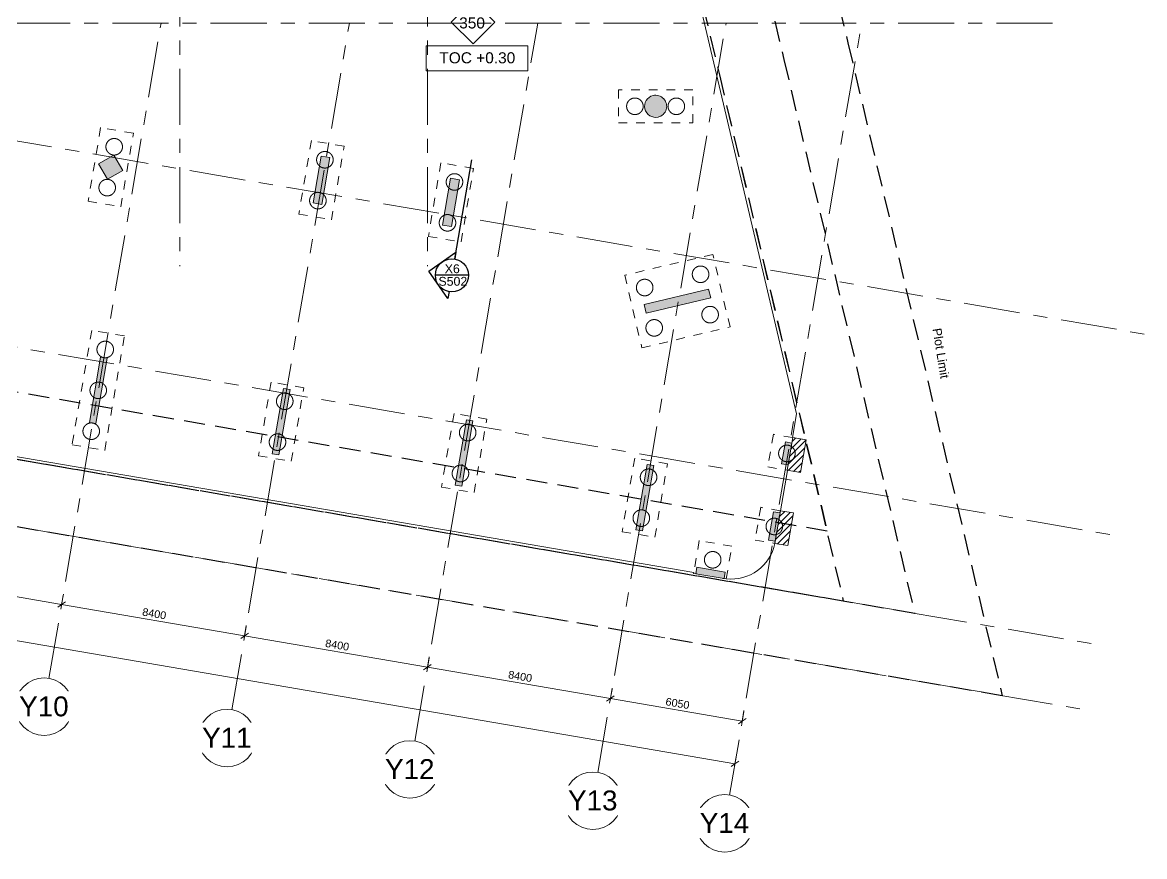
# Model space of a CAD drawing. Header units: millimetres. Extents: x -7055 to 184923, y -26353 to 72746.
# Drawn here: x 67042 to 117823, y -26353 to 11369 of the extents above; entities that cross this region are included whole.
import ezdxf

# ---------------------------------------------------------------- set-up
doc = ezdxf.new("R2010")
doc.units = ezdxf.units.MM
for name, pattern in [('DASH 2mm', [800, 400, -400]), ('Dashed', [3810, 2540, -1270]), ('Grid Line', [4445, 2540, -635, 635, -635]), ('Hidden', [1428.75, 952.5, -476.25])]:
    doc.linetypes.add(name, pattern=pattern)
for name, color, linetype, lineweight in [('A-ANNO-DIMS', 211, 'Continuous', 5), ('A-ANNO-DIMS-200', 211, 'Continuous', 5), ('A-DETL', 90, 'Continuous', 5), ('A-DETL-GENF', 92, 'Continuous', 5), ('A-DETL-THIN', 151, 'Continuous', 5), ('A-WALL-PATT', 111, 'Continuous', 15), ('G-ANNO-DIMS', 111, 'Continuous', 5), ('G-ANNO-TEXT', 231, 'Continuous', 5), ('I-WALL', 2, 'Continuous', 5), ('S-COLS', 52, 'Continuous', 5), ('S-COLS-HDLN', 52, 'Dashed', 5), ('S-FNDN', 32, 'Continuous', 15), ('S-FNDN-HDLN', 4, 'DASH 2mm', 5), ('S-FNDN-IDEN', 2, 'Continuous', 5), ('S-GRID', 1, 'Continuous', 5), ('S-GRID-IDEN', 1, 'Continuous', 5)]:
    doc.layers.add(name, color=color, linetype=linetype, lineweight=lineweight)
doc.styles.add('Arial', font='arial.ttf', dxfattribs={"height": 900})
doc.styles.add('Arial_1', font='arial.ttf', dxfattribs={"height": 350})
doc.styles.add('Arial_2', font='arial.ttf', dxfattribs={"height": 500})
doc.styles.add('Arial_3', font='arial.ttf', dxfattribs={"height": 400})
doc.dimstyles.new('Diagonal_-_1_75mm_Round_5mm_-1-200', dxfattribs={"dimscale": 304.8, "dimtxt": 1.171558, "dimasz": 0.984252, "dimexe": 0.328084, "dimexo": 0.0625, "dimgap": 0.065617, "dimtad": 1, "dimdec": 0, "dimlfac": 304.8, "dimrnd": 5, "dimdsep": 46, "dimtxsty": 'Arial_1', "dimblk1": 'OBLIQUE', "dimblk2": 'OBLIQUE', "dimsah": 1, "dimcen": 0.09, "dimazin": 0, "dimtfac": 1, "dimtdec": 4, "dimtix": 1, "dimtmove": 0, "dimatfit": 3, "dimfxl": 0.005167, "dimfxlon": 1, "dimtvp": 1, "dimtolj": 1, "dimtzin": 0, "dimarcsym": 2})
pattern_1 = [(45, (0, 0), (-141.42136, 141.42136), [])]

# ---------------------------------------------------------------- blocks, each defined once
blk = doc.blocks.new('Concrete-Round-Column - P3-D750-L17m-6777132-GROUND FLOOR FRAMING PLAN')
at = {"layer": 'S-COLS-HDLN'}
for start, end in [(0, 180), (180, 0)]:
    blk.add_arc((0, 0), 375, start, end, dxfattribs=at)
blk = doc.blocks.new('Concrete-Round-Column - P3-D750-L17m-V3-GROUND FLOOR FRAMING PLAN')
at = {"layer": 'S-COLS-HDLN'}
for start, end in [(91.3264, 180), (180, 0), (88.8478, 91.1522), (0, 88.6736)]:
    blk.add_arc((0, 0), 375, start, end, dxfattribs=at)
blk = doc.blocks.new('Concrete-Round-Column - P3-D750-L17m-7001444-GROUND FLOOR FRAMING PLAN')
at = {"layer": 'S-COLS-HDLN'}
for start, end in [(0, 180), (180, 0)]:
    blk.add_arc((0, 0), 375, start, end, dxfattribs=at)
blk = doc.blocks.new('Grid - M_Grid Head - Circle-4284405-GROUND FLOOR FRAMING PLAN')
at = {"layer": 'S-GRID-IDEN'}
blk.add_circle((0, 0), 6.5, dxfattribs=at)
blk = doc.blocks.new('DIMBLOCK24-GROUND FLOOR FRAMING PLAN')
at = {"layer": 'A-ANNO-DIMS-200'}
for p, q in [((60534, -13537), (60615, -13063)), ((60534, -13537), (60517, -13635)), ((60534, -13537), (68813, -14954)), ((68813, -14954), (68894, -14481)), ((68813, -14954), (68796, -15053))]:
    blk.add_line(p, q, dxfattribs=at)
at = {"layer": 'A-ANNO-DIMS-200', "lineweight": 15}
for p, q in [((60534, -13537), (60361, -13659)), ((60534, -13537), (60707, -13414)), ((68813, -14954), (68640, -15077)), ((68813, -14954), (68986, -14832))]:
    blk.add_line(p, q, dxfattribs=at)
at = {"layer": 'A-ANNO-DIMS-200', "color": 0, "insert": (64223, -13687), "char_height": 350, "width": 1292.12, "attachment_point": 1, "rotation": 350.2832, "line_spacing_factor": 0.941778, "style": 'Arial_1'}
blk.add_mtext('8400', dxfattribs=at)
blk = doc.blocks.new('_Oblique')
at = {"color": 0, "linetype": 'ByBlock', "lineweight": -2}
blk.add_line((-0.5, -0.5), (0.5, 0.5), dxfattribs=at)
blk = doc.blocks.new('DIMBLOCK25-GROUND FLOOR FRAMING PLAN')
at = {"layer": 'A-ANNO-DIMS-200'}
for p, q in [((68813, -14954), (68894, -14481)), ((68813, -14954), (68796, -15053)), ((68813, -14954), (77093, -16372)), ((77093, -16372), (77174, -15899)), ((77093, -16372), (77076, -16471))]:
    blk.add_line(p, q, dxfattribs=at)
at = {"layer": 'A-ANNO-DIMS-200', "lineweight": 15}
for p, q in [((68813, -14954), (68640, -15077)), ((68813, -14954), (68986, -14832)), ((77093, -16372), (77266, -16249)), ((77093, -16372), (76920, -16495))]:
    blk.add_line(p, q, dxfattribs=at)
at = {"layer": 'A-ANNO-DIMS-200', "color": 0, "insert": (72502, -15105), "char_height": 350, "width": 1292.12, "attachment_point": 1, "rotation": 350.2832, "line_spacing_factor": 0.941778, "style": 'Arial_1'}
blk.add_mtext('8400', dxfattribs=at)
blk = doc.blocks.new('DIMBLOCK26-GROUND FLOOR FRAMING PLAN')
at = {"layer": 'A-ANNO-DIMS-200'}
for p, q in [((77093, -16372), (77174, -15899)), ((77093, -16372), (77076, -16471)), ((77093, -16372), (85372, -17790)), ((85372, -17790), (85453, -17317)), ((85372, -17790), (85355, -17888))]:
    blk.add_line(p, q, dxfattribs=at)
at = {"layer": 'A-ANNO-DIMS-200', "lineweight": 15}
for p, q in [((77093, -16372), (77266, -16249)), ((77093, -16372), (76920, -16495)), ((85372, -17790), (85545, -17667)), ((85372, -17790), (85199, -17912))]:
    blk.add_line(p, q, dxfattribs=at)
at = {"layer": 'A-ANNO-DIMS-200', "color": 0, "insert": (80782, -16522), "char_height": 350, "width": 1292.12, "attachment_point": 1, "rotation": 350.2832, "line_spacing_factor": 0.941778, "style": 'Arial_1'}
blk.add_mtext('8400', dxfattribs=at)
blk = doc.blocks.new('DIMBLOCK27-GROUND FLOOR FRAMING PLAN')
at = {"layer": 'A-ANNO-DIMS-200'}
for p, q in [((85372, -17790), (85453, -17317)), ((85372, -17790), (85355, -17888)), ((85372, -17790), (93652, -19207)), ((93652, -19207), (93733, -18734)), ((93652, -19207), (93635, -19306))]:
    blk.add_line(p, q, dxfattribs=at)
at = {"layer": 'A-ANNO-DIMS-200', "lineweight": 15}
for p, q in [((85372, -17790), (85545, -17667)), ((85372, -17790), (85199, -17912)), ((93652, -19207), (93479, -19330)), ((93652, -19207), (93825, -19085))]:
    blk.add_line(p, q, dxfattribs=at)
at = {"layer": 'A-ANNO-DIMS-200', "color": 0, "insert": (89061, -17940), "char_height": 350, "width": 1292.12, "attachment_point": 1, "rotation": 350.2832, "line_spacing_factor": 0.941778, "style": 'Arial_1'}
blk.add_mtext('8400', dxfattribs=at)
blk = doc.blocks.new('DIMBLOCK28-GROUND FLOOR FRAMING PLAN')
at = {"layer": 'A-ANNO-DIMS-200'}
for p, q in [((93652, -19207), (93733, -18734)), ((93652, -19207), (93635, -19306)), ((93652, -19207), (99615, -20229)), ((99615, -20229), (99696, -19755)), ((99615, -20229), (99598, -20327))]:
    blk.add_line(p, q, dxfattribs=at)
at = {"layer": 'A-ANNO-DIMS-200', "lineweight": 15}
for p, q in [((93652, -19207), (93479, -19330)), ((93652, -19207), (93825, -19085)), ((99615, -20229), (99442, -20351)), ((99615, -20229), (99788, -20106))]:
    blk.add_line(p, q, dxfattribs=at)
at = {"layer": 'A-ANNO-DIMS-200', "color": 0, "insert": (96183, -19160), "char_height": 350, "width": 1292.12, "attachment_point": 1, "rotation": 350.2832, "line_spacing_factor": 0.941778, "style": 'Arial_1'}
blk.add_mtext('6050', dxfattribs=at)
blk = doc.blocks.new('DIMBLOCK29-GROUND FLOOR FRAMING PLAN')
at = {"layer": 'A-ANNO-DIMS-200'}
for p, q in [((-857, -5007), (-776, -4534)), ((-857, -5007), (-874, -5106)), ((-857, -5007), (99285, -22155)), ((99285, -22155), (99366, -21682)), ((99285, -22155), (99268, -22254))]:
    blk.add_line(p, q, dxfattribs=at)
at = {"layer": 'A-ANNO-DIMS-200', "lineweight": 15}
for p, q in [((-857, -5007), (-1031, -5130)), ((-857, -5007), (-684, -4885)), ((99285, -22155), (99112, -22278)), ((99285, -22155), (99458, -22033))]:
    blk.add_line(p, q, dxfattribs=at)
at = {"layer": 'A-ANNO-DIMS-200', "color": 0, "insert": (48498, -12978), "char_height": 350, "width": 1938.18, "attachment_point": 1, "rotation": 350.2832, "line_spacing_factor": 0.941778, "style": 'Arial_1'}
blk.add_mtext('101600', dxfattribs=at)
blk = doc.blocks.new('BAI-AN_TAG_MAT_THK - BAI-AN_TAG_MAT_THK-4190347-GROUND FLOOR FRAMING PLAN')
at = {"layer": 'S-FNDN-IDEN'}
for p, q in [((-3.14, 0.25), (1.81, 5.2)), ((1.81, 5.2), (6.76, 0.25)), ((-3.14, 0.25), (1.81, -4.7)), ((1.81, -4.7), (6.76, 0.25))]:
    blk.add_line(p, q, dxfattribs=at)
blk = doc.blocks.new('Spot Elevations - Spot Elevation _Str_ Plan_-2609302-GROUND FLOOR FRAMING PLAN')
at = {"layer": 'G-ANNO-DIMS'}
for p, q in [((-11.5, 5.8), (11.5, 5.8)), ((-11.5, 0.2), (-11.5, 5.8)), ((11.5, 0.2), (11.5, 5.8)), ((-11.5, 0.2), (11.5, 0.2))]:
    blk.add_line(p, q, dxfattribs=at)

msp = doc.modelspace()

# ---------------------------------------------------------------- hatches: boundary and pattern name
at = {"layer": 'A-DETL-GENF'}
h = msp.add_hatch(dxfattribs=at)
h.set_pattern_fill('FP_8', color=8, style=0, pattern_type=2)
h.set_pattern_definition(pattern_1)
h.paths.add_polyline_path([(101680.5521, -12291.1304), (101933.8119, -10812.6121), (101342.27, -10711.9504), (101089.2031, -12189.8365), (101658.6444, -12287.3778)])
h.paths.add_polyline_path([(8795.9258, 1536.1503), (8812.8055, 1634.7154), (8507.5993, 1686.9833), (8327.5382, 1727.2616), (8284.015, 1738.3108), (8133.6688, 1789.3448), (8016.2299, 1837.8355), (7888.35, 1901.6817), (7765.3566, 1974.8089), (7638.4303, 2063.0584), (7515.2817, 2164.1251), (7400.5679, 2274.6728), (7317.4535, 1789.3448), (8672.8226, 1557.2322)])
h.paths.add_polyline_path([(6848.0895, 3541.0017), (6848.0854, 3541.2387), (6845.6062, 3692.9779), (6852.1208, 3822.3766), (6861.2175, 3915.3162), (7050.1656, 5028.2343), (6458.1558, 5128.4073), (6206.705, 3650.8663), (6847.8438, 3541.0438)])
h.paths.add_polyline_path([(7370.9613, 6890.9875), (7622.5493, 8369.7391), (7030.7486, 8471.1104), (6777.4977, 6992.6436), (7370.9066, 6890.9968)])
h = msp.add_hatch(dxfattribs=at)
h.set_pattern_fill('FP_8', color=8, style=0, pattern_type=2)
h.set_pattern_definition(pattern_1)
h.paths.add_polyline_path([(101680.5521, -12291.1304), (101933.8119, -10812.6121), (101342.27, -10711.9504), (101089.2031, -12189.8365), (101658.6444, -12287.3778)])
h.paths.add_polyline_path([(8795.9258, 1536.1503), (8812.8055, 1634.7154), (8507.5993, 1686.9833), (8327.5382, 1727.2616), (8284.015, 1738.3108), (8133.6688, 1789.3448), (8016.2299, 1837.8355), (7888.35, 1901.6817), (7765.3566, 1974.8089), (7638.4303, 2063.0584), (7515.2817, 2164.1251), (7400.5679, 2274.6728), (7317.4535, 1789.3448), (8672.8226, 1557.2322)])
h.paths.add_polyline_path([(6848.0895, 3541.0017), (6848.0854, 3541.2387), (6845.6062, 3692.9779), (6852.1208, 3822.3766), (6861.2175, 3915.3162), (7050.1656, 5028.2343), (6458.1558, 5128.4073), (6206.705, 3650.8663), (6847.8438, 3541.0438)])
h.paths.add_polyline_path([(7370.9613, 6890.9875), (7622.5493, 8369.7391), (7030.7486, 8471.1104), (6777.4977, 6992.6436), (7370.9066, 6890.9968)])
h = msp.add_hatch(dxfattribs=at)
h.set_pattern_fill('FP_8', color=8, style=0, pattern_type=2)
h.set_pattern_definition(pattern_1)
h.paths.add_polyline_path([(102250.0412, -8988.2641), (102503.3009, -7509.7458), (101908.7411, -7407.9233), (101651.3213, -8885.7076), (102109.0356, -8964.1109)])
h = msp.add_hatch(dxfattribs=at)
h.set_pattern_fill('FP_8', color=8, style=0, pattern_type=2)
h.set_pattern_definition(pattern_1)
h.paths.add_polyline_path([(102250.0412, -8988.2641), (102503.3009, -7509.7458), (101908.7411, -7407.9233), (101651.3213, -8885.7076), (102109.0356, -8964.1109)])
at = {"layer": 'A-WALL-PATT', "lineweight": 5}
for points in [[(80586.5156, 3142.4191), (80949.3909, 5261.5749), (80555.1293, 5329.0866), (80192.254, 3209.9308), (80391.3987, 3175.8301)], [(86451.355, 2138.0231), (86814.2681, 4257.1725), (86420.0077, 4324.6912), (86057.0947, 2205.5418)], [(95268.4407, -1772.2532), (98187.8078, -1081.3873), (98095.6923, -692.1383), (95176.3252, -1383.0043)], [(70366.1765, -6774.1858), (70872.5142, -3817.2241), (70576.818, -3766.5904), (70070.4804, -6723.552), (70175.3206, -6741.5044)], [(78645.6691, -8191.9312), (79152.0068, -5234.9696), (78856.3106, -5184.3358), (78349.973, -8141.2975)], [(86925.1618, -9609.6767), (87431.4994, -6652.715), (87135.8033, -6602.0813), (86629.4656, -9559.0429)], [(95101.8622, -11627.7272), (95608.1998, -8670.7656), (95312.5037, -8620.1318), (94806.166, -11577.0934)]]:
    msp.add_hatch(color=256, dxfattribs=at).paths.add_polyline_path(points)
at = {"layer": 'S-COLS'}
for points in [[(95734.4245, 7078.7912), (95811.9571, 7090.8134), (95889.1113, 7116.0582), (95956.6772, 7150.209), (96020.3012, 7196.1198), (96075.9599, 7251.4185), (96122.2828, 7314.7432), (96159.371, 7388.3151), (96182.6163, 7459.0748), (96195.1415, 7536.5277), (96195.1415, 7616.6284), (96183.3739, 7692.5189), (96159.371, 7767.2162), (96123.9784, 7837.239), (96078.0675, 7900.8631), (96019.8878, 7958.6293), (95959.4441, 8002.8446), (95889.6525, 8038.691), (95815.1125, 8063.1782), (95737.6596, 8075.7033), (95659.201, 8075.9579), (95581.6684, 8063.9358), (95504.5141, 8038.691), (95436.9483, 8004.5402), (95365.8169, 7951.1706), (95317.6655, 7903.3307), (95271.3427, 7840.006), (95234.2545, 7766.4341), (95211.0091, 7695.6744), (95198.484, 7618.2215), (95198.484, 7538.1208), (95210.2515, 7462.2303), (95234.2545, 7387.5329), (95269.6471, 7317.5102), (95315.558, 7253.8861), (95373.7377, 7196.1198), (95434.1814, 7151.9045), (95503.973, 7116.0582), (95583.1975, 7090.8134), (95655.9658, 7079.0459)], [(70889.0009, 4276.7635), (71582.3664, 4675.8177), (71183.3123, 5369.1832), (70489.9467, 4970.1291), (70581.7631, 4810.596)], [(101694.0794, -8640.2436), (101865.6884, -7655.0784), (101570.1389, -7603.5957), (101398.5299, -8588.7609), (101690.5137, -8639.6224)], [(101106.0823, -12091.2635), (101325.4953, -10809.9134), (101029.7991, -10759.2796), (100810.3861, -12040.6297), (101098.9945, -12090.0498)], [(98793.5663, -13781.3622), (98844.2, -13485.666), (97562.85, -13266.253), (97512.2162, -13561.9492), (98757.7891, -13775.2358)]]:
    msp.add_hatch(color=256, dxfattribs=at).paths.add_polyline_path(points)

# ---------------------------------------------------------------- linework, layer by layer
at = {"layer": 'A-DETL', "color": 10, "linetype": 'Hidden', "lineweight": 25}
for p, q in [((103013.9395, 16292.3989), (104395.6096, 10453.4472)), ((104395.6096, 10453.4472), (111382.962, -19079.5399)), ((111382.962, -19079.5399), (61454.8031, -10527.0022))]:
    msp.add_line(p, q, dxfattribs=at)
at = {"layer": 'A-DETL', "color": 6, "linetype": 'Hidden', "lineweight": 25}
for p, q in [((100095.0849, 15599.3673), (101501.4718, 9696.5095)), ((101501.4718, 9696.5095), (107420.8213, -15356.9079)), ((107420.8213, -15356.9079), (61960.3871, -7567.2973))]:
    msp.add_line(p, q, dxfattribs=at)
at = {"layer": 'A-DETL', "color": 5, "linetype": 'Hidden', "lineweight": 25}
for p, q in [((97173.5443, 14917.609), (98582.5048, 9003.9496)), ((98582.5048, 9003.9496), (104190.6635, -14803.4229)), ((104190.6635, -14803.4229), (6420.4993, 1944.1371))]:
    msp.add_line(p, q, dxfattribs=at)
at = {"layer": 'A-DETL', "color": 30, "linetype": 'Hidden', "lineweight": 25}
for p, q in [((97173.5443, 14917.609), (98582.5048, 9003.9496)), ((98582.5048, 9003.9496), (103458.6806, -11634.2759)), ((103458.6806, -11634.2759), (62467.0506, -4610.3915))]:
    msp.add_line(p, q, dxfattribs=at)
at = {"layer": 'A-DETL', "lineweight": 25}
for p, q in [((86605.2424, 673.499), (87372.0389, 5151.0457)), ((85431.391, 113.6071), (86657.9913, 981.5149)), ((86657.9913, 981.5149), (86605.2424, 673.499)), ((86299.2988, -1112.9933), (85431.391, 113.6071)), ((87228.6451, -65.7395), (85728.6451, -65.7395)), ((86352.0477, -804.9774), (86299.2988, -1112.9933))]:
    msp.add_line(p, q, dxfattribs=at)
msp.add_circle((86478.6451, -65.7392), 750, dxfattribs=at)
at = {"layer": 'A-DETL-THIN'}
for p, q in [((101908.7411, -7407.9233), (101651.3213, -8885.7076)), ((102503.3009, -7509.7458), (101908.7411, -7407.9233)), ((102250.0412, -8988.2641), (102503.3009, -7509.7458)), ((101651.3213, -8885.7076), (102250.0412, -8988.2641)), ((101342.3772, -10711.3247), (101089.2031, -12189.8365)), ((101933.8119, -10812.6121), (101342.3772, -10711.3247)), ((101680.5521, -12291.1304), (101933.8119, -10812.6121)), ((101089.2031, -12189.8365), (101680.5521, -12291.1304))]:
    msp.add_line(p, q, dxfattribs=at)
at = {"layer": 'I-WALL', "lineweight": 15}
for p, q in [((80555.1293, 5329.0866), (80192.254, 3209.9308)), ((80949.3909, 5261.5749), (80555.1293, 5329.0866)), ((80586.5156, 3142.4191), (80949.3909, 5261.5749)), ((86420.0077, 4324.6912), (86057.0947, 2205.5418)), ((86814.2681, 4257.1725), (86420.0077, 4324.6912)), ((86451.355, 2138.0231), (86814.2681, 4257.1725)), ((80192.254, 3209.9308), (80586.5156, 3142.4191)), ((86057.0947, 2205.5418), (86451.355, 2138.0231)), ((98095.6923, -692.1383), (95176.3252, -1383.0043)), ((98187.8078, -1081.3873), (98095.6923, -692.1383)), ((95176.3252, -1383.0043), (95268.4407, -1772.2532)), ((95268.4407, -1772.2532), (98187.8078, -1081.3873)), ((70576.818, -3766.5904), (70070.4804, -6723.552)), ((70366.1765, -6774.1858), (70872.5142, -3817.2241)), ((70872.5142, -3817.2241), (70576.818, -3766.5904)), ((78856.3106, -5184.3358), (78349.973, -8141.2975)), ((78645.6691, -8191.9312), (79152.0068, -5234.9696)), ((79152.0068, -5234.9696), (78856.3106, -5184.3358)), ((70070.4804, -6723.552), (70366.1765, -6774.1858)), ((87135.8033, -6602.0813), (86629.4656, -9559.0429)), ((86925.1618, -9609.6767), (87431.4994, -6652.715)), ((87431.4994, -6652.715), (87135.8033, -6602.0813)), ((78349.973, -8141.2975), (78645.6691, -8191.9312)), ((95312.5037, -8620.1318), (94806.166, -11577.0934)), ((95608.1998, -8670.7656), (95312.5037, -8620.1318)), ((95101.8622, -11627.7272), (95608.1998, -8670.7656)), ((86629.4656, -9559.0429), (86925.1618, -9609.6767)), ((94806.166, -11577.0934), (95101.8622, -11627.7272))]:
    msp.add_line(p, q, dxfattribs=at)
at = {"layer": 'S-COLS', "lineweight": 15}
for p, q in [((71183.3123, 5369.1832), (70489.9467, 4970.1291)), ((71582.3664, 4675.8177), (71183.3123, 5369.1832)), ((70489.9467, 4970.1291), (70889.0009, 4276.7635)), ((70889.0009, 4276.7635), (71582.3664, 4675.8177)), ((101570.1389, -7603.5957), (101398.5299, -8588.7609)), ((101865.6884, -7655.0784), (101570.1389, -7603.5957)), ((101694.0794, -8640.2436), (101865.6884, -7655.0784)), ((101398.5299, -8588.7609), (101694.0794, -8640.2436)), ((101029.7991, -10759.2796), (100810.3861, -12040.6297)), ((101325.4953, -10809.9134), (101029.7991, -10759.2796)), ((101106.0823, -12091.2635), (101325.4953, -10809.9134)), ((100810.3861, -12040.6297), (101106.0823, -12091.2635)), ((97562.85, -13266.253), (97512.2162, -13561.9492)), ((97512.2162, -13561.9492), (98793.5663, -13781.3622)), ((98844.2, -13485.666), (97562.85, -13266.253)), ((98793.5663, -13781.3622), (98844.2, -13485.666))]:
    msp.add_line(p, q, dxfattribs=at)
for start, end in [(103.31406674, 283.31406674), (283.31406674, 103.31406674)]:
    msp.add_arc((95696.8127, 7577.3746), 500, start, end, dxfattribs=at)
at = {"layer": 'S-FNDN'}
for p, q in [((102072.8581, -6332.5824), (92007.7272, 36315.8035)), ((8507.6162, 1686.8929), (97418.9572, -13514.0887)), ((101887.2644, -7404.2443), (102072.8581, -6332.5824)), ((101865.6884, -7655.0784), (101908.7411, -7407.9233)), ((102503.3009, -7509.7458), (101887.2643, -7404.2452)), ((102250.0412, -8988.2641), (102503.3009, -7509.7458)), ((101346.0306, -10711.9504), (101658.6444, -8886.962)), ((101651.3213, -8885.7076), (101694.0794, -8640.2436)), ((101651.3213, -8885.7076), (102250.0412, -8988.2641)), ((101322.0871, -10809.3298), (101339.2521, -10710.7896)), ((101933.8119, -10812.6121), (101339.2521, -10710.7896)), ((101680.5521, -12291.1304), (101933.8119, -10812.6121)), ((101081.8322, -12188.5739), (101098.9945, -12090.0498)), ((101081.8322, -12188.5739), (101680.5521, -12291.1304)), ((97418.9588, -13514.089), (97413.6613, -13545.01)), ((97413.6613, -13545.01), (97512.2253, -13561.8961)), ((98743.2644, -13772.799), (98892.1212, -13798.3013)), ((98892.1212, -13798.3013), (98893.6559, -13789.3433))]:
    msp.add_line(p, q, dxfattribs=at)
msp.add_arc((99129.9474, -11803.3507), 2000, 263.21489864, 348.84316598, dxfattribs=at)
at = {"layer": 'S-FNDN-HDLN'}
for p, q in [((94009.3127, 8327.3746), (94009.3127, 6827.3746)), ((97384.3127, 8327.3746), (94009.3127, 8327.3746)), ((97384.3127, 6827.3746), (97384.3127, 8327.3746)), ((70581.7631, 6612.8569), (70012.0737, 3286.2852)), ((72060.2394, 6359.6616), (70581.7631, 6612.8569)), ((94009.3127, 6827.3746), (97384.3127, 6827.3746)), ((71490.55, 3033.0899), (72060.2394, 6359.6616)), ((80116.4288, 6025.6363), (79546.7398, 2699.0646)), ((81594.9052, 5772.4411), (80116.4288, 6025.6363)), ((81025.2161, 2445.8694), (81594.9052, 5772.4411)), ((85981.2878, 5021.2406), (85411.5987, 1694.6689)), ((87459.7641, 4768.0454), (85981.2878, 5021.2406)), ((86890.075, 1441.4737), (87459.7641, 4768.0454)), ((70012.0737, 3286.2852), (71490.55, 3033.0899)), ((79546.7398, 2699.0646), (81025.2161, 2445.8694)), ((85411.5987, 1694.6689), (86890.075, 1441.4737)), ((98288.3552, 882.04), (94298.5405, -62.1466)), ((99065.5444, -2402.2563), (98288.3552, 882.04)), ((94298.5405, -62.1466), (95075.7532, -3346.4259)), ((95075.7532, -3346.4259), (99065.5444, -2402.2563)), ((70175.3206, -2556.4554), (69289.1948, -7731.1424)), ((71653.7998, -2809.6338), (70175.3206, -2556.4554)), ((70767.6739, -7984.3207), (71653.7998, -2809.6338)), ((78296.5759, -4898.2553), (77726.9247, -8224.8334)), ((79775.0551, -5151.4336), (78296.5759, -4898.2553)), ((79205.4039, -8478.0118), (79775.0551, -5151.4336)), ((86576.0685, -6316.0007), (86006.4173, -9642.5789)), ((88054.5477, -6569.1791), (86576.0685, -6316.0007)), ((87484.8965, -9895.7572), (88054.5477, -6569.1791)), ((101024.8253, -7256.5464), (100771.5744, -8735.0132)), ((101887.2644, -7404.2443), (101024.8253, -7256.5464)), ((69289.1948, -7731.1424), (70767.6739, -7984.3207)), ((77726.9247, -8224.8334), (79205.4039, -8478.0118)), ((94752.7636, -8334.0503), (94183.1123, -11660.6285)), ((96231.2428, -8587.2287), (94752.7636, -8334.0503)), ((95661.5915, -11913.8068), (96231.2428, -8587.2287)), ((100771.5744, -8735.0132), (101651.2724, -8885.6992)), ((86006.4173, -9642.5789), (87484.8965, -9895.7572)), ((100455.3363, -10559.4127), (100202.0854, -12037.8795)), ((101339.2032, -10710.7812), (100455.3363, -10559.4127)), ((101099.003, -12090.0009), (101322.0786, -10809.3787)), ((94183.1123, -11660.6285), (95661.5915, -11913.8068)), ((97666.9526, -12066.5502), (97418.9572, -13514.0887)), ((99145.4125, -12319.8415), (97666.9526, -12066.5502)), ((100202.0854, -12037.8795), (101081.7833, -12188.5655)), ((98893.6559, -13789.3433), (99145.4125, -12319.8415)), ((97512.2742, -13561.9045), (97562.5181, -13570.5123))]:
    msp.add_line(p, q, dxfattribs=at)
at = {"layer": 'S-GRID', "linetype": 'Grid Line'}
for p, q in [((74169.756, 49281.3629), (74169.756, 351.3451)), ((85369.756, 49281.3629), (85369.756, 351.3451)), ((131.5941, 17426.4483), (117823.4272, -2726.6056)), ((-4454.5069, 11344.1661), (113803.7202, 11344.1661)), ((68240.9538, -18296.5403), (73316.5094, 11344.2003)), ((76520.4268, -19714.4002), (81838.771, 11344.2016)), ((84799.8998, -21132.2602), (90361.0326, 11344.203)), ((93079.3709, -22550.1314), (98883.2947, 11344.2069)), ((99042.5561, -23571.3672), (105021.3543, 11344.2202)), ((-1421.3362, 8358.4602), (116270.4969, -11794.5937)), ((-2265.32, 3430.2059), (115426.513, -16722.8481)), ((-2771.7103, 473.2532), (114920.1227, -19679.8007))]:
    msp.add_line(p, q, dxfattribs=at)

# ---------------------------------------------------------------- block references
at = {"layer": 'G-ANNO-DIMS', "xscale": 199.9999999999999, "yscale": 199.9999999999999, "zscale": 199.9999999999999}
msp.add_blockref('Spot Elevations - Spot Elevation _Str_ Plan_-2609302-GROUND FLOOR FRAMING PLAN', (87617.7321, 9147.9571), dxfattribs=at)
at = {"layer": 'S-COLS-HDLN'}
for name, p in [('Concrete-Round-Column - P3-D750-L17m-6777132-GROUND FLOOR FRAMING PLAN', (94759.3092, 7577.3746)), ('Concrete-Round-Column - P3-D750-L17m-6777132-GROUND FLOOR FRAMING PLAN', (96634.3092, 7577.3746)), ('Concrete-Round-Column - P3-D750-L17m-6777132-GROUND FLOOR FRAMING PLAN', (71194.3866, 5747.0211)), ('Concrete-Round-Column - P3-D750-L17m-6777132-GROUND FLOOR FRAMING PLAN', (80729.0659, 5159.8005)), ('Concrete-Round-Column - P3-D750-L17m-6777132-GROUND FLOOR FRAMING PLAN', (70877.8925, 3898.9257)), ('Concrete-Round-Column - P3-D750-L17m-6777132-GROUND FLOOR FRAMING PLAN', (86593.9248, 4155.4049)), ('Concrete-Round-Column - P3-D750-L17m-6777132-GROUND FLOOR FRAMING PLAN', (80412.572, 3311.7051)), ('Concrete-Round-Column - P3-D750-L17m-6777132-GROUND FLOOR FRAMING PLAN', (86277.4309, 2307.3095)), ('Concrete-Round-Column - P3-D750-L17m-6777132-GROUND FLOOR FRAMING PLAN', (97731.2222, -20.5202)), ('Concrete-Round-Column - P3-D750-L17m-6777132-GROUND FLOOR FRAMING PLAN', (95201.104, -619.2707)), ('Concrete-Round-Column - P3-D750-L17m-6777132-GROUND FLOOR FRAMING PLAN', (98162.9939, -1845.1292)), ('Concrete-Round-Column - P3-D750-L17m-6777132-GROUND FLOOR FRAMING PLAN', (95632.8758, -2443.8797)), ('Concrete-Round-Column - P3-D750-L17m-6777132-GROUND FLOOR FRAMING PLAN', (78912.9254, -5762.6794)), ('Concrete-Round-Column - P3-D750-L17m-6777132-GROUND FLOOR FRAMING PLAN', (87192.4185, -7180.4249)), ('Concrete-Round-Column - P3-D750-L17m-6777132-GROUND FLOOR FRAMING PLAN', (78584.574, -7610.7775)), ('Concrete-Round-Column - P3-D750-L17m-7001444-GROUND FLOOR FRAMING PLAN', (101637.4297, -8122.4053)), ('Concrete-Round-Column - P3-D750-L17m-6777132-GROUND FLOOR FRAMING PLAN', (86864.0671, -9028.523)), ('Concrete-Round-Column - P3-D750-L17m-6777132-GROUND FLOOR FRAMING PLAN', (95377.348, -9199.8846)), ('Concrete-Round-Column - P3-D750-L17m-6777132-GROUND FLOOR FRAMING PLAN', (95048.9966, -11047.9827)), ('Concrete-Round-Column - P3-D750-L17m-6777132-GROUND FLOOR FRAMING PLAN', (101067.9407, -11425.2716)), ('Concrete-Round-Column - P3-D750-L17m-6777132-GROUND FLOOR FRAMING PLAN', (98279.5369, -12932.4258))]:
    msp.add_blockref(name, p, dxfattribs=at)
at = {"layer": 'S-COLS-HDLN', "rotation": 350.2831520499996}
for name, p in [('Concrete-Round-Column - P3-D750-L17m-6777132-GROUND FLOOR FRAMING PLAN', (70788.2535, -3420.5989)), ('Concrete-Round-Column - P3-D750-L17m-6777132-GROUND FLOOR FRAMING PLAN', (70471.7806, -5268.6979)), ('Concrete-Round-Column - P3-D750-L17m-V3-GROUND FLOOR FRAMING PLAN', (70155.1495, -7117.7922))]:
    msp.add_blockref(name, p, dxfattribs=at)
at = {"layer": 'S-FNDN-IDEN', "xscale": 199.9999999999999, "yscale": 199.9999999999999, "zscale": 199.9999999999999}
msp.add_blockref('BAI-AN_TAG_MAT_THK - BAI-AN_TAG_MAT_THK-4190347-GROUND FLOOR FRAMING PLAN', (87074.5592, 11338.4874), dxfattribs=at)
at = {"layer": 'S-GRID-IDEN', "xscale": 199.9999999999999, "yscale": 199.9999999999999, "zscale": 199.9999999999999}
for p, rotation in [((68021.5408, -19577.8903), 350.2831520499993), ((76301.0138, -20995.7503), 350.2831520499994), ((84580.4868, -22413.6103), 350.2831520499993), ((92859.9579, -23831.4815), 350.2831520499994), ((98823.1431, -24852.7172), 350.2831520499993)]:
    msp.add_blockref('Grid - M_Grid Head - Circle-4284405-GROUND FLOOR FRAMING PLAN', p, dxfattribs=dict(at, rotation=rotation))

# ---------------------------------------------------------------- texts
at = {"layer": 'G-ANNO-DIMS', "insert": (85908.8116, 10020.6164), "char_height": 500, "width": 4101.409205, "attachment_point": 1, "line_spacing_factor": 0.941778, "style": 'Arial_2'}
msp.add_mtext('TOC +0.30', dxfattribs=at)
at = {"layer": 'G-ANNO-TEXT', "color": 7, "char_height": 400, "attachment_point": 1, "style": 'Arial_3'}
for s, insert, width in [('X6', (86151.9533, 429.9407), 849.78875), ('S502', (85867.1143, -138.4389), 1619.40875)]:
    msp.add_mtext(s, dxfattribs=dict(at, insert=insert, width=width))
at = {"layer": 'G-ANNO-TEXT', "color": 7, "insert": (108620.9409, -2425.5465), "char_height": 400, "width": 2870.04125, "attachment_point": 1, "rotation": 279.15020422, "style": 'Arial_3'}
msp.add_mtext('Plot Limit', dxfattribs=at)
at = {"layer": 'S-FNDN-IDEN', "insert": (86806.9416, 11597.6691), "char_height": 500, "width": 1394.93625, "attachment_point": 1, "style": 'Arial_2'}
msp.add_mtext('350', dxfattribs=at)

# ---------------------------------------------------------------- dimensions: what is measured, and where the dimension line sits
at = {"layer": 'A-ANNO-DIMS'}
for base, p1, p2, override, picture, middle in [((68813.2728, -14954.2545), (60614.7942, -13063.3951), (68894.2868, -14481.1406), {"dimpost": '<>', "dimfxl": 8400}, 'DIMBLOCK24-GROUND FLOOR FRAMING PLAN', (64707.0832, -14049.4141)), ((77092.7654, -16371.9999), (68894.2868, -14481.1406), (77173.7794, -15898.886), {"dimpost": '<>', "dimfxl": 8399.999999}, 'DIMBLOCK25-GROUND FLOOR FRAMING PLAN', (72986.5758, -15467.1596)), ((85372.258, -17789.7454), (77173.7794, -15898.886), (85453.272, -17316.6315), {"dimpost": '<>', "dimfxl": 8400}, 'DIMBLOCK26-GROUND FLOOR FRAMING PLAN', (81266.0684, -16884.905)), ((93651.7506, -19207.4908), (85453.272, -17316.6315), (93732.7646, -18734.3769), {"dimpost": '<>', "dimfxl": 8399.999999}, 'DIMBLOCK27-GROUND FLOOR FRAMING PLAN', (89545.561, -18302.6505)), ((99614.9566, -20228.6051), (93732.7646, -18734.3769), (99695.9706, -19755.4912), {"dimpost": '<>', "dimfxl": 6049.999999}, 'DIMBLOCK28-GROUND FLOOR FRAMING PLAN', (96666.8901, -19522.198))]:
    dim = msp.add_linear_dim(base=base, p1=p1, p2=p2, angle=350.28315205, dimstyle='Diagonal_-_1_75mm_Round_5mm_-1-200', override=override, dxfattribs=at)
    dim.commit()
    dim.dimension.update_dxf_attribs({"geometry": picture, "text_midpoint": middle})

# ---------------------------------------------------------------- next in the draw order: texts
at = {"layer": 'S-GRID-IDEN', "char_height": 900, "width": 2709.70375, "attachment_point": 1, "style": 'Arial', "bg_fill": 3, "box_fill_scale": 1.25, "bg_fill_color": 256, "bg_fill_true_color": 13158600, "bg_fill_transparency": 0}
for s, insert in [('Y10', (66895.4295, -19112.6425)), ('Y11', (75174.9025, -20530.5024)), ('Y12', (83454.3755, -21948.3624)), ('Y13', (91733.8465, -23366.2336)), ('Y14', (97697.0317, -24387.4694))]:
    msp.add_mtext(s, dxfattribs=dict(at, insert=insert))

# ---------------------------------------------------------------- next in the draw order: dimensions: what is measured, and where the dimension line sits
at = {"layer": 'A-ANNO-DIMS'}
dim = msp.add_linear_dim(base=(99285.025, -22155.3731), p1=(-776.3954, -4534.2904), p2=(99366.039, -21682.2592), angle=350.28315205, dimstyle='Diagonal_-_1_75mm_Round_5mm_-1-200', override={"dimpost": '<>', "dimfxl": 101599.999993}, dxfattribs=at)
dim.commit()
dim.dimension.update_dxf_attribs({"geometry": 'DIMBLOCK29-GROUND FLOOR FRAMING PLAN', "text_midpoint": (49247.3644, -13385.421)})

doc.saveas('drawing.dxf')
